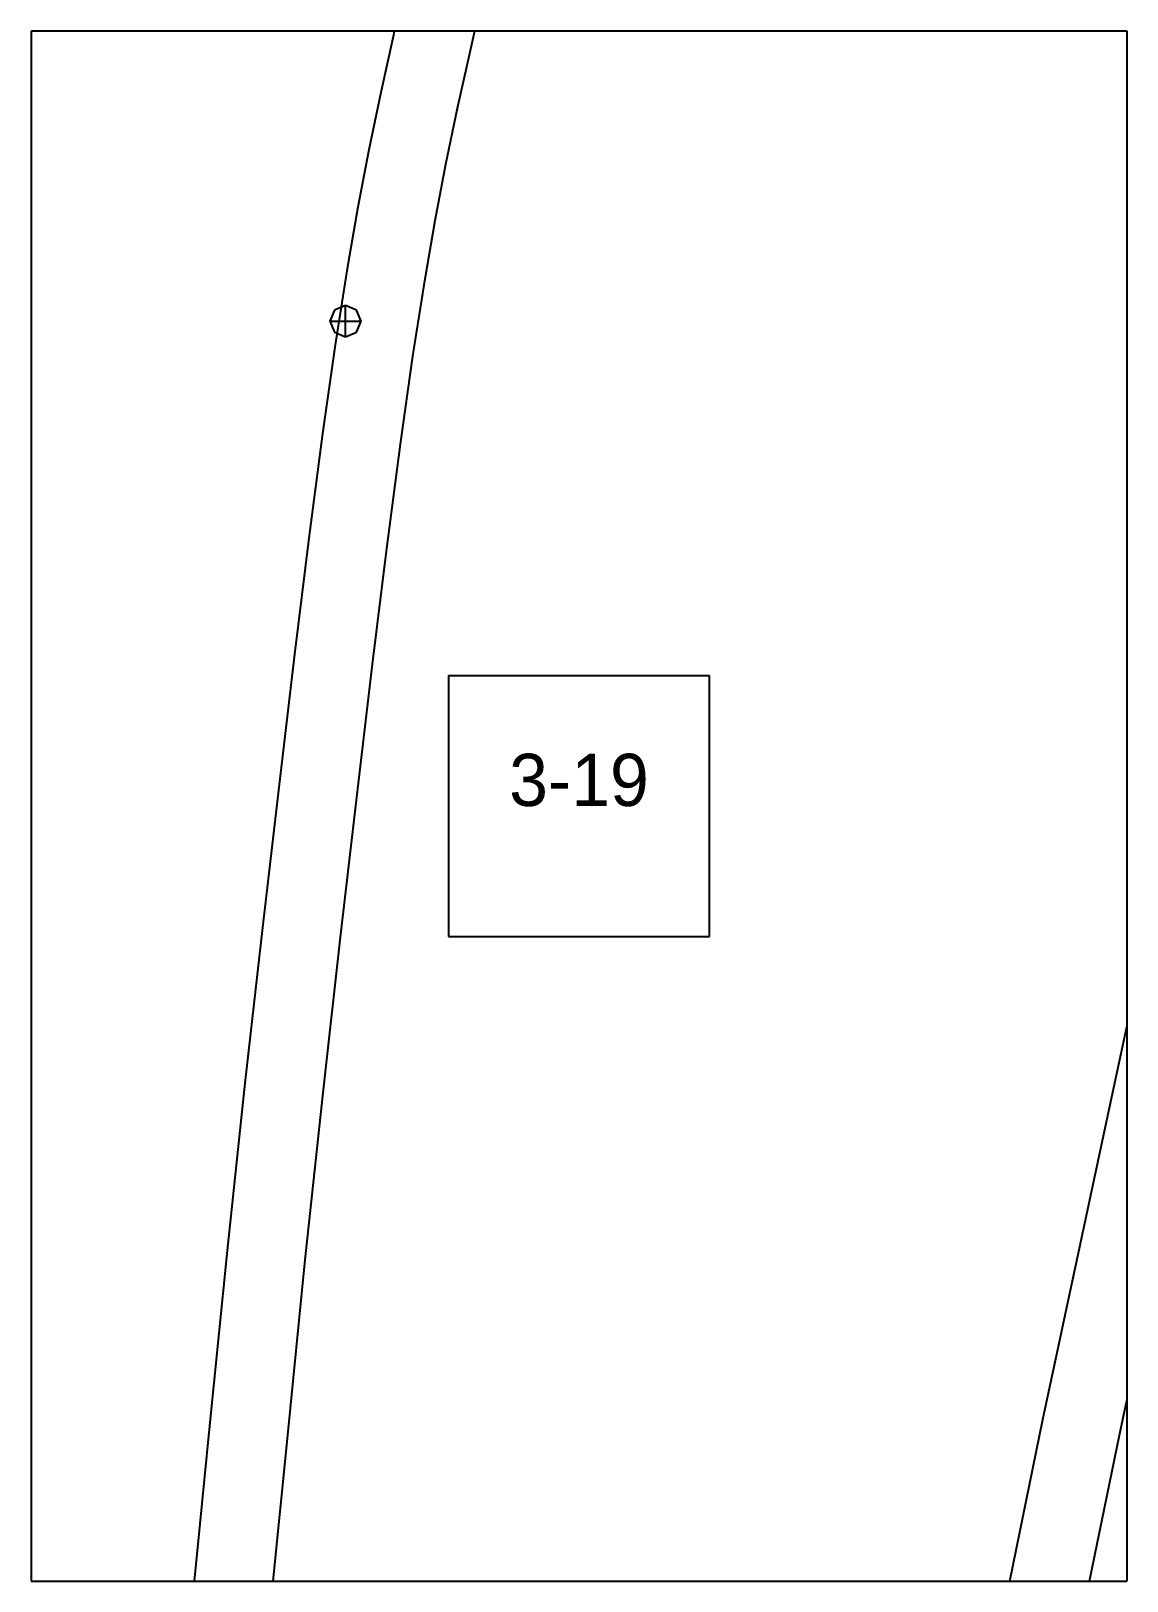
# Paper-space layout 'Plan 3-19' of a CAD drawing. Header units: metres, sheet in millimetres. Extents: x 0 to 210, y 0 to 297.
# The model-space entities are those that its viewports show. They can reach past a viewport. Long polylines and large blocks are cut down to what shows.
import ezdxf
from ezdxf.enums import TextEntityAlignment as Align

# ---------------------------------------------------------------- set-up
doc = ezdxf.new("R2010")
doc.units = ezdxf.units.M
for name, color, linetype in [('default', 7, 'Continuous'), ('TEXTLAYER', 7, 'Continuous'), ('VIEWPORTS', 7, 'Continuous')]:
    doc.layers.add(name, color=color, linetype=linetype)

msp = doc.modelspace()

# ---------------------------------------------------------------- linework, layer by layer
at = {"color": 9}
for p, q in [((3780, -297), (3780, -594)), ((3780, -297), (3780, -594)), ((3990, -297), (3990, -594)), ((3570, -594), (3780, -594)), ((3570, -594), (3780, -594)), ((3780, -594), (3990, -594)), ((3780, -594), (3780, -891)), ((3780, -594), (3990, -594)), ((3780, -594), (3780, -891)), ((3990, -594), (3990, -891)), ((3860, -717.5), (3910, -717.5)), ((3860, -717.5), (3860, -767.5)), ((3910, -767.5), (3910, -717.5)), ((3860, -767.5), (3910, -767.5)), ((3570, -891), (3780, -891)), ((3570, -891), (3780, -891)), ((3780, -891), (3990, -891)), ((3780, -891), (3780, -1188)), ((3780, -891), (3990, -891)), ((3780, -891), (3780, -1188)), ((3990, -891), (3990, -1188))]:
    msp.add_line(p, q, dxfattribs=at)
at = {"layer": 'default', "color": 7, "linetype": 'Continuous'}
for p, q in [((3849.49, -594.74), (3852.01, -583.79)), ((3864.12, -597.98), (3866.61, -587.16)), ((3847.08, -605.71), (3849.49, -594.74)), ((3861.75, -608.77), (3864.12, -597.98)), ((3844.79, -616.69), (3847.08, -605.71)), ((3859.51, -619.54), (3861.75, -608.77)), ((3842.68, -627.7), (3844.79, -616.69)), ((3857.44, -630.29), (3859.51, -619.54)), ((3840.76, -638.74), (3842.68, -627.7)), ((3855.57, -641.08), (3857.44, -630.29)), ((3838.35, -654.14), (3840.76, -638.74)), ((3853.19, -656.3), (3855.57, -641.08)), ((3840.27, -646.61), (3838.15, -647.49)), ((3842.39, -647.49), (3840.27, -646.61)), ((3840.27, -652.61), (3840.27, -646.61)), ((3838.15, -647.49), (3837.27, -649.61)), ((3837.27, -649.61), (3838.15, -651.73)), ((3837.27, -649.61), (3843.27, -649.61)), ((3843.27, -649.61), (3842.39, -647.49)), ((3842.39, -651.73), (3843.27, -649.61)), ((3838.15, -651.73), (3840.27, -652.61)), ((3840.27, -652.61), (3842.39, -651.73)), ((3835.92, -671.13), (3838.35, -654.14)), ((3850.77, -673.17), (3853.19, -656.3)), ((3833.29, -691.2), (3835.92, -671.13)), ((3848.16, -693.16), (3850.77, -673.17)), ((3830.57, -713.43), (3833.29, -691.2)), ((3845.44, -715.34), (3848.16, -693.16)), ((3827.61, -738.41), (3830.57, -713.43)), ((3842.49, -740.29), (3845.44, -715.34)), ((3824.44, -765.8), (3827.61, -738.41)), ((3839.32, -767.66), (3842.49, -740.29)), ((3821.06, -795.59), (3824.44, -765.8)), ((3835.95, -797.43), (3839.32, -767.66)), ((3987.88, -794.64), (3990, -784.82)), ((3817.68, -827.66), (3821.06, -795.59)), ((3981.06, -826.3), (3987.88, -794.64)), ((3832.56, -829.49), (3835.95, -797.43)), ((3814.23, -861.88), (3817.68, -827.66)), ((3973.89, -860.07), (3981.06, -826.3)), ((3829.12, -863.71), (3832.56, -829.49)), ((3988.59, -863.05), (3990, -856.41)), ((3966.51, -895.9), (3973.89, -860.07)), ((3810.61, -898.15), (3814.23, -861.88)), ((3825.5, -899.99), (3829.12, -863.71)), ((3981.23, -898.73), (3988.59, -863.05))]:
    msp.add_line(p, q, dxfattribs=at)

# ---------------------------------------------------------------- texts
at = {"layer": 'TEXTLAYER', "color": 1}
msp.add_text('3-19', height=10, dxfattribs=at).set_placement((3885, -742.5), align=Align.CENTER)

psp = doc.layouts.new('Plan 3-19')

# ---------------------------------------------------------------- viewports
at = {"layer": 'VIEWPORTS'}
psp.add_viewport(center=(105, 148.5), size=(210, 297), view_center_point=(3885, -742.5), view_height=297, dxfattribs=at)

doc.saveas('drawing.dxf')
